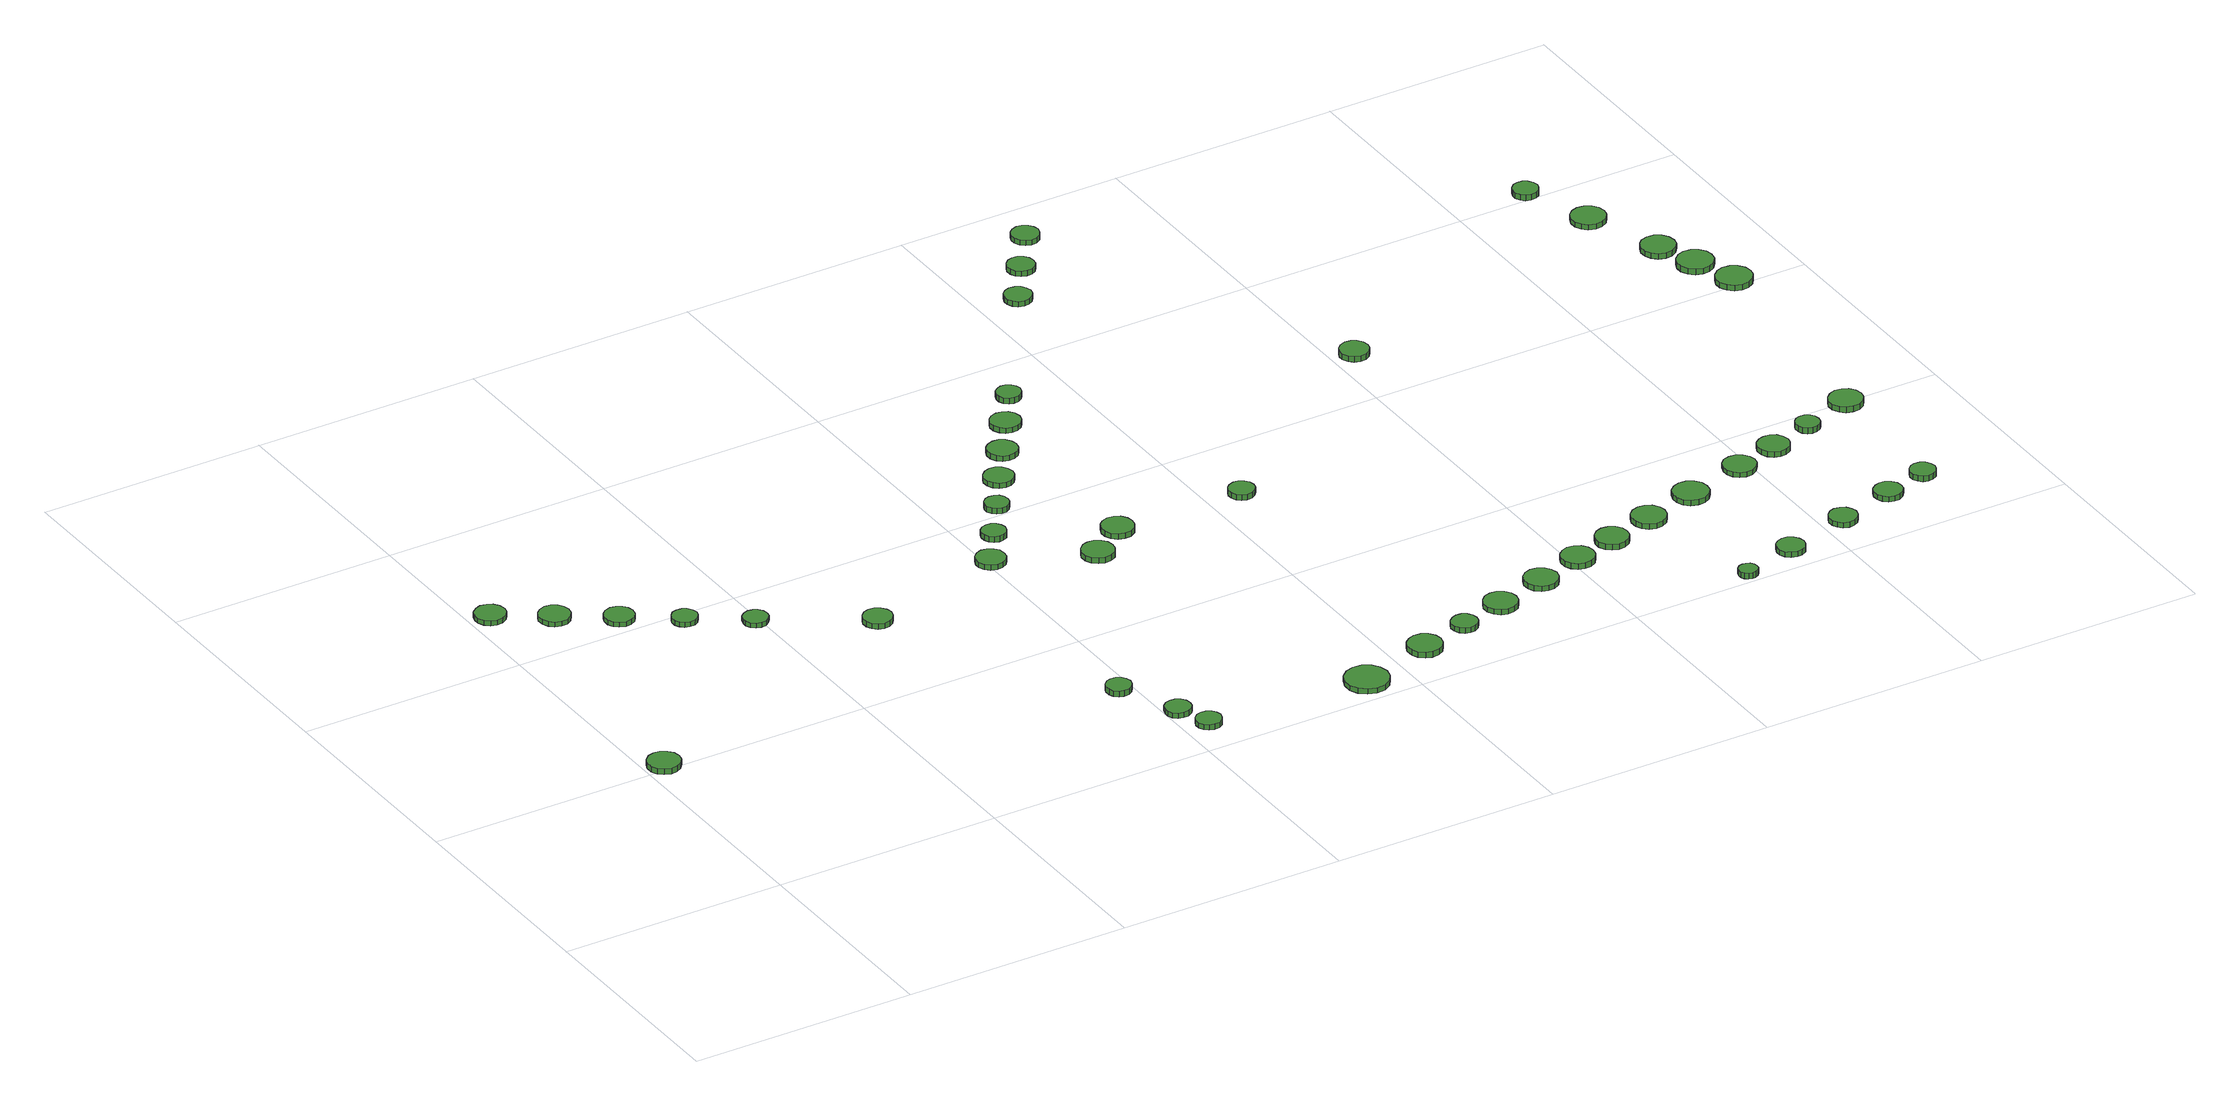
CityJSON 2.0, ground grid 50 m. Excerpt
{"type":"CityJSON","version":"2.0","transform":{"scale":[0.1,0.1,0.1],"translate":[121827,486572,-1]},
"CityObjects":{
"tree1":{"type":"SolitaryVegetationObject","attributes":{"function":"something"},"geometry":[{"type":"MultiSurface","lod":"1","boundaries":[[[0,1,2,3,4,5,6,7,8,9,10,11,12,13,14]],[[15,16,17,18,19,20,21,22,23,24,25,26,27,28,29]],[[0,29,28,1]],[[1,28,27,2]],[[2,27,26,3]],[[3,26,25,4]],[[4,25,24,5]],[[5,24,23,6]],[[6,23,22,7]],[[7,22,21,8]],[[8,21,20,9]],[[9,20,19,10]],[[10,19,18,11]],[[11,18,17,12]],[[12,17,16,13]],[[13,16,15,14]],[[14,15,29,0]]]}]},
"tree2":{"type":"SolitaryVegetationObject","attributes":{"function":"something"},"geometry":[{"type":"MultiSurface","lod":"1","boundaries":[[[30,31,32,33,34,35,36,37,38,39,40,41,42,43,44]],[[45,46,47,48,49,50,51,52,53,54,55,56,57,58,59]],[[30,59,58,31]],[[31,58,57,32]],[[32,57,56,33]],[[33,56,55,34]],[[34,55,54,35]],[[35,54,53,36]],[[36,53,52,37]],[[37,52,51,38]],[[38,51,50,39]],[[39,50,49,40]],[[40,49,48,41]],[[41,48,47,42]],[[42,47,46,43]],[[43,46,45,44]],[[44,45,59,30]]]}]},
"tree3":{"type":"SolitaryVegetationObject","attributes":{"function":"something"},"geometry":[{"type":"MultiSurface","lod":"1","boundaries":[[[60,61,62,63,64,65,66,67,68,69,70,71,72,73,74]],[[75,76,77,78,79,80,81,82,83,84,85,86,87,88,89]],[[60,89,88,61]],[[61,88,87,62]],[[62,87,86,63]],[[63,86,85,64]],[[64,85,84,65]],[[65,84,83,66]],[[66,83,82,67]],[[67,82,81,68]],[[68,81,80,69]],[[69,80,79,70]],[[70,79,78,71]],[[71,78,77,72]],[[72,77,76,73]],[[73,76,75,74]],[[74,75,89,60]]]}]},
"tree4":{"type":"SolitaryVegetationObject","attributes":{"function":"something"},"geometry":[{"type":"MultiSurface","lod":"1","boundaries":[[[90,91,92,93,94,95,96,97,98,99,100,101,102,103,104]],[[105,106,107,108,109,110,111,112,113,114,115,116,117,118,119]],[[90,119,118,91]],[[91,118,117,92]],[[92,117,116,93]],[[93,116,115,94]],[[94,115,114,95]],[[95,114,113,96]],[[96,113,112,97]],[[97,112,111,98]],[[98,111,110,99]],[[99,110,109,100]],[[100,109,108,101]],[[101,108,107,102]],[[102,107,106,103]],[[103,106,105,104]],[[104,105,119,90]]]}]},
"tree5":{"type":"SolitaryVegetationObject","attributes":{"function":"something"},"geometry":[{"type":"MultiSurface","lod":"1","boundaries":[[[120,121,122,123,124,125,126,127,128,129,130,131,132,133,134]],[[135,136,137,138,139,140,141,142,143,144,145,146,147,148,149]],[[120,149,148,121]],[[121,148,147,122]],[[122,147,146,123]],[[123,146,145,124]],[[124,145,144,125]],[[125,144,143,126]],[[126,143,142,127]],[[127,142,141,128]],[[128,141,140,129]],[[129,140,139,130]],[[130,139,138,131]],[[131,138,137,132]],[[132,137,136,133]],[[133,136,135,134]],[[134,135,149,120]]]}]},
"tree6":{"type":"SolitaryVegetationObject","attributes":{"function":"something"},"geometry":[{"type":"MultiSurface","lod":"1","boundaries":[[[150,151,152,153,154,155,156,157,158,159,160,161,162,163,164]],[[165,166,167,168,169,170,171,172,173,174,175,176,177,178,179]],[[150,179,178,151]],[[151,178,177,152]],[[152,177,176,153]],[[153,176,175,154]],[[154,175,174,155]],[[155,174,173,156]],[[156,173,172,157]],[[157,172,171,158]],[[158,171,170,159]],[[159,170,169,160]],[[160,169,168,161]],[[161,168,167,162]],[[162,167,166,163]],[[163,166,165,164]],[[164,165,179,150]]]}]},
"tree7":{"type":"SolitaryVegetationObject","attributes":{"function":"something"},"geometry":[{"type":"MultiSurface","lod":"1","boundaries":[[[180,181,182,183,184,185,186,187,188,189,190,191,192,193,194]],[[195,196,197,198,199,200,201,202,203,204,205,206,207,208,209]],[[180,209,208,181]],[[181,208,207,182]],[[182,207,206,183]],[[183,206,205,184]],[[184,205,204,185]],[[185,204,203,186]],[[186,203,202,187]],[[187,202,201,188]],[[188,201,200,189]],[[189,200,199,190]],[[190,199,198,191]],[[191,198,197,192]],[[192,197,196,193]],[[193,196,195,194]],[[194,195,209,180]]]}]},
"tree8":{"type":"SolitaryVegetationObject","attributes":{"function":"something"},"geometry":[{"type":"MultiSurface","lod":"1","boundaries":[[[210,211,212,213,214,215,216,217,218,219,220,221,222,223,224]],[[225,226,227,228,229,230,231,232,233,234,235,236,237,238,239]],[[210,239,238,211]],[[211,238,237,212]],[[212,237,236,213]],[[213,236,235,214]],[[214,235,234,215]],[[215,234,233,216]],[[216,233,232,217]],[[217,232,231,218]],[[218,231,230,219]],[[219,230,229,220]],[[220,229,228,221]],[[221,228,227,222]],[[222,227,226,223]],[[223,226,225,224]],[[224,225,239,210]]]}]},
"tree9":{"type":"SolitaryVegetationObject","attributes":{"function":"something"},"geometry":[{"type":"MultiSurface","lod":"1","boundaries":[[[240,241,242,243,244,245,246,247,248,249,250,251,252,253,254]],[[255,256,257,258,259,260,261,262,263,264,265,266,267,268,269]],[[240,269,268,241]],[[241,268,267,242]],[[242,267,266,243]],[[243,266,265,244]],[[244,265,264,245]],[[245,264,263,246]],[[246,263,262,247]],[[247,262,261,248]],[[248,261,260,249]],[[249,260,259,250]],[[250,259,258,251]],[[251,258,257,252]],[[252,257,256,253]],[[253,256,255,254]],[[254,255,269,240]]]}]},
"tree10":{"type":"SolitaryVegetationObject","attributes":{"function":"something"},"geometry":[{"type":"MultiSurface","lod":"1","boundaries":[[[270,271,272,273,274,275,276,277,278,279,280,281,282,283,284]],[[285,286,287,288,289,290,291,292,293,294,295,296,297,298,299]],[[270,299,298,271]],[[271,298,297,272]],[[272,297,296,273]],[[273,296,295,274]],[[274,295,294,275]],[[275,294,293,276]],[[276,293,292,277]],[[277,292,291,278]],[[278,291,290,279]],[[279,290,289,280]],[[280,289,288,281]],[[281,288,287,282]],[[282,287,286,283]],[[283,286,285,284]],[[284,285,299,270]]]}]},
"tree11":{"type":"SolitaryVegetationObject","attributes":{"function":"something"},"geometry":[{"type":"MultiSurface","lod":"1","boundaries":[[[300,301,302,303,304,305,306,307,308,309,310,311,312,313,314]],[[315,316,317,318,319,320,321,322,323,324,325,326,327,328,329]],[[300,329,328,301]],[[301,328,327,302]],[[302,327,326,303]],[[303,326,325,304]],[[304,325,324,305]],[[305,324,323,306]],[[306,323,322,307]],[[307,322,321,308]],[[308,321,320,309]],[[309,320,319,310]],[[310,319,318,311]],[[311,318,317,312]],[[312,317,316,313]],[[313,316,315,314]],[[314,315,329,300]]]}]},
"tree12":{"type":"SolitaryVegetationObject","attributes":{"function":"something"},"geometry":[{"type":"MultiSurface","lod":"1","boundaries":[[[330,331,332,333,334,335,336,337,338,339,340,341,342,343,344]],[[345,346,347,348,349,350,351,352,353,354,355,356,357,358,359]],[[330,359,358,331]],[[331,358,357,332]],[[332,357,356,333]],[[333,356,355,334]],[[334,355,354,335]],[[335,354,353,336]],[[336,353,352,337]],[[337,352,351,338]],[[338,351,350,339]],[[339,350,349,340]],[[340,349,348,341]],[[341,348,347,342]],[[342,347,346,343]],[[343,346,345,344]],[[344,345,359,330]]]}]},
"tree13":{"type":"SolitaryVegetationObject","attributes":{"function":"something"},"geometry":[{"type":"MultiSurface","lod":"1","boundaries":[[[360,361,362,363,364,365,366,367,368,369,370,371,372,373,374]],[[375,376,377,378,379,380,381,382,383,384,385,386,387,388,389]],[[360,389,388,361]],[[361,388,387,362]],[[362,387,386,363]],[[363,386,385,364]],[[364,385,384,365]],[[365,384,383,366]],[[366,383,382,367]],[[367,382,381,368]],[[368,381,380,369]],[[369,380,379,370]],[[370,379,378,371]],[[371,378,377,372]],[[372,377,376,373]],[[373,376,375,374]],[[374,375,389,360]]]}]},
"tree14":{"type":"SolitaryVegetationObject","attributes":{"function":"something"},"geometry":[{"type":"MultiSurface","lod":"1","boundaries":[[[390,391,392,393,394,395,396,397,398,399,400,401,402,403,404]],[[405,406,407,408,409,410,411,412,413,414,415,416,417,418,419]],[[390,419,418,391]],[[391,418,417,392]],[[392,417,416,393]],[[393,416,415,394]],[[394,415,414,395]],[[395,414,413,396]],[[396,413,412,397]],[[397,412,411,398]],[[398,411,410,399]],[[399,410,409,400]],[[400,409,408,401]],[[401,408,407,402]],[[402,407,406,403]],[[403,406,405,404]],[[404,405,419,390]]]}]},
"tree15":{"type":"SolitaryVegetationObject","attributes":{"function":"something"},"geometry":[{"type":"MultiSurface","lod":"1","boundaries":[[[420,421,422,423,424,425,426,427,428,429,430,431,432,433,434]],[[435,436,437,438,439,440,441,442,443,444,445,446,447,448,449]],[[420,449,448,421]],[[421,448,447,422]],[[422,447,446,423]],[[423,446,445,424]],[[424,445,444,425]],[[425,444,443,426]],[[426,443,442,427]],[[427,442,441,428]],[[428,441,440,429]],[[429,440,439,430]],[[430,439,438,431]],[[431,438,437,432]],[[432,437,436,433]],[[433,436,435,434]],[[434,435,449,420]]]}]},
"tree16":{"type":"SolitaryVegetationObject","attributes":{"function":"something"},"geometry":[{"type":"MultiSurface","lod":"1","boundaries":[[[450,451,452,453,454,455,456,457,458,459,460,461,462,463,464]],[[465,466,467,468,469,470,471,472,473,474,475,476,477,478,479]],[[450,479,478,451]],[[451,478,477,452]],[[452,477,476,453]],[[453,476,475,454]],[[454,475,474,455]],[[455,474,473,456]],[[456,473,472,457]],[[457,472,471,458]],[[458,471,470,459]],[[459,470,469,460]],[[460,469,468,461]],[[461,468,467,462]],[[462,467,466,463]],[[463,466,465,464]],[[464,465,479,450]]]}]},
"tree17":{"type":"SolitaryVegetationObject","attributes":{"function":"something"},"geometry":[{"type":"MultiSurface","lod":"1","boundaries":[[[480,481,482,483,484,485,486,487,488,489,490,491,492,493,494]],[[495,496,497,498,499,500,501,502,503,504,505,506,507,508,509]],[[480,509,508,481]],[[481,508,507,482]],[[482,507,506,483]],[[483,506,505,484]],[[484,505,504,485]],[[485,504,503,486]],[[486,503,502,487]],[[487,502,501,488]],[[488,501,500,489]],[[489,500,499,490]],[[490,499,498,491]],[[491,498,497,492]],[[492,497,496,493]],[[493,496,495,494]],[[494,495,509,480]]]}]},
"tree18":{"type":"SolitaryVegetationObject","attributes":{"function":"something"},"geometry":[{"type":"MultiSurface","lod":"1","boundaries":[[[510,511,512,513,514,515,516,517,518,519,520,521,522,523,524]],[[525,526,527,528,529,530,531,532,533,534,535,536,537,538,539]],[[510,539,538,511]],[[511,538,537,512]],[[512,537,536,513]],[[513,536,535,514]],[[514,535,534,515]],[[515,534,533,516]],[[516,533,532,517]],[[517,532,531,518]],[[518,531,530,519]],[[519,530,529,520]],[[520,529,528,521]],[[521,528,527,522]],[[522,527,526,523]],[[523,526,525,524]],[[524,525,539,510]]]}]},
"tree19":{"type":"SolitaryVegetationObject","attributes":{"function":"something"},"geometry":[{"type":"MultiSurface","lod":"1","boundaries":[[[540,541,542,543,544,545,546,547,548,549,550,551,552,553,554]],[[555,556,557,558,559,560,561,562,563,564,565,566,567,568,569]],[[540,569,568,541]],[[541,568,567,542]],[[542,567,566,543]],[[543,566,565,544]],[[544,565,564,545]],[[545,564,563,546]],[[546,563,562,547]],[[547,562,561,548]],[[548,561,560,549]],[[549,560,559,550]],[[550,559,558,551]],[[551,558,557,552]],[[552,557,556,553]],[[553,556,555,554]],[[554,555,569,540]]]}]},
"tree20":{"type":"SolitaryVegetationObject","attributes":{"function":"something"},"geometry":[{"type":"MultiSurface","lod":"1","boundaries":[[[570,571,572,573,574,575,576,577,578,579,580,581,582,583,584]],[[585,586,587,588,589,590,591,592,593,594,595,596,597,598,599]],[[570,599,598,571]],[[571,598,597,572]],[[572,597,596,573]],[[573,596,595,574]],[[574,595,594,575]],[[575,594,593,576]],[[576,593,592,577]],[[577,592,591,578]],[[578,591,590,579]],[[579,590,589,580]],[[580,589,588,581]],[[581,588,587,582]],[[582,587,586,583]],[[583,586,585,584]],[[584,585,599,570]]]}]},
"tree21":{"type":"SolitaryVegetationObject","attributes":{"function":"something"},"geometry":[{"type":"MultiSurface","lod":"1","boundaries":[[[600,601,602,603,604,605,606,607,608,609,610,611,612,613,614]],[[615,616,617,618,619,620,621,622,623,624,625,626,627,628,629]],[[600,629,628,601]],[[601,628,627,602]],[[602,627,626,603]],[[603,626,625,604]],[[604,625,624,605]],[[605,624,623,606]],[[606,623,622,607]],[[607,622,621,608]],[[608,621,620,609]],[[609,620,619,610]],[[610,619,618,611]],[[611,618,617,612]],[[612,617,616,613]],[[613,616,615,614]],[[614,615,629,600]]]}]},
"tree22":{"type":"SolitaryVegetationObject","attributes":{"function":"something"},"geometry":[{"type":"MultiSurface","lod":"1","boundaries":[[[630,631,632,633,634,635,636,637,638,639,640,641,642,643,644]],[[645,646,647,648,649,650,651,652,653,654,655,656,657,658,659]],[[630,659,658,631]],[[631,658,657,632]],[[632,657,656,633]],[[633,656,655,634]],[[634,655,654,635]],[[635,654,653,636]],[[636,653,652,637]],[[637,652,651,638]],[[638,651,650,639]],[[639,650,649,640]],[[640,649,648,641]],[[641,648,647,642]],[[642,647,646,643]],[[643,646,645,644]],[[644,645,659,630]]]}]},
"tree23":{"type":"SolitaryVegetationObject","attributes":{"function":"something"},"geometry":[{"type":"MultiSurface","lod":"1","boundaries":[[[660,661,662,663,664,665,666,667,668,669,670,671,672,673,674]],[[675,676,677,678,679,680,681,682,683,684,685,686,687,688,689]],[[660,689,688,661]],[[661,688,687,662]],[[662,687,686,663]],[[663,686,685,664]],[[664,685,684,665]],[[665,684,683,666]],[[666,683,682,667]],[[667,682,681,668]],[[668,681,680,669]],[[669,680,679,670]],[[670,679,678,671]],[[671,678,677,672]],[[672,677,676,673]],[[673,676,675,674]],[[674,675,689,660]]]}]},
"tree24":{"type":"SolitaryVegetationObject","attributes":{"function":"something"},"geometry":[{"type":"MultiSurface","lod":"1","boundaries":[[[690,691,692,693,694,695,696,697,698,699,700,701,702,703,704]],[[705,706,707,708,709,710,711,712,713,714,715,716,717,718,719]],[[690,719,718,691]],[[691,718,717,692]],[[692,717,716,693]],[[693,716,715,694]],[[694,715,714,695]],[[695,714,713,696]],[[696,713,712,697]],[[697,712,711,698]],[[698,711,710,699]],[[699,710,709,700]],[[700,709,708,701]],[[701,708,707,702]],[[702,707,706,703]],[[703,706,705,704]],[[704,705,719,690]]]}]},
"tree25":{"type":"SolitaryVegetationObject","attributes":{"function":"something"},"geometry":[{"type":"MultiSurface","lod":"1","boundaries":[[[720,721,722,723,724,725,726,727,728,729,730,731,732,733,734]],[[735,736,737,738,739,740,741,742,743,744,745,746,747,748,749]],[[720,749,748,721]],[[721,748,747,722]],[[722,747,746,723]],[[723,746,745,724]],[[724,745,744,725]],[[725,744,743,726]],[[726,743,742,727]],[[727,742,741,728]],[[728,741,740,729]],[[729,740,739,730]],[[730,739,738,731]],[[731,738,737,732]],[[732,737,736,733]],[[733,736,735,734]],[[734,735,749,720]]]}]},
"tree26":{"type":"SolitaryVegetationObject","attributes":{"function":"something"},"geometry":[{"type":"MultiSurface","lod":"1","boundaries":[[[750,751,752,753,754,755,756,757,758,759,760,761,762,763,764]],[[765,766,767,768,769,770,771,772,773,774,775,776,777,778,779]],[[750,779,778,751]],[[751,778,777,752]],[[752,777,776,753]],[[753,776,775,754]],[[754,775,774,755]],[[755,774,773,756]],[[756,773,772,757]],[[757,772,771,758]],[[758,771,770,759]],[[759,770,769,760]],[[760,769,768,761]],[[761,768,767,762]],[[762,767,766,763]],[[763,766,765,764]],[[764,765,779,750]]]}]},
"tree27":{"type":"SolitaryVegetationObject","attributes":{"function":"something"},"geometry":[{"type":"MultiSurface","lod":"1","boundaries":[[[780,781,782,783,784,785,786,787,788,789,790,791,792,793,794]],[[795,796,797,798,799,800,801,802,803,804,805,806,807,808,809]],[[780,809,808,781]],[[781,808,807,782]],[[782,807,806,783]],[[783,806,805,784]],[[784,805,804,785]],[[785,804,803,786]],[[786,803,802,787]],[[787,802,801,788]],[[788,801,800,789]],[[789,800,799,790]],[[790,799,798,791]],[[791,798,797,792]],[[792,797,796,793]],[[793,796,795,794]],[[794,795,809,780]]]}]},
"tree28":{"type":"SolitaryVegetationObject","attributes":{"function":"something"},"geometry":[{"type":"MultiSurface","lod":"1","boundaries":[[[810,811,812,813,814,815,816,817,818,819,820,821,822,823,824]],[[825,826,827,828,829,830,831,832,833,834,835,836,837,838,839]],[[810,839,838,811]],[[811,838,837,812]],[[812,837,836,813]],[[813,836,835,814]],[[814,835,834,815]],[[815,834,833,816]],[[816,833,832,817]],[[817,832,831,818]],[[818,831,830,819]],[[819,830,829,820]],[[820,829,828,821]],[[821,828,827,822]],[[822,827,826,823]],[[823,826,825,824]],[[824,825,839,810]]]}]},
"tree29":{"type":"SolitaryVegetationObject","attributes":{"function":"something"},"geometry":[{"type":"MultiSurface","lod":"1","boundaries":[[[840,841,842,843,844,845,846,847,848,849,850,851,852,853,854]],[[855,856,857,858,859,860,861,862,863,864,865,866,867,868,869]],[[840,869,868,841]],[[841,868,867,842]],[[842,867,866,843]],[[843,866,865,844]],[[844,865,864,845]],[[845,864,863,846]],[[846,863,862,847]],[[847,862,861,848]],[[848,861,860,849]],[[849,860,859,850]],[[850,859,858,851]],[[851,858,857,852]],[[852,857,856,853]],[[853,856,855,854]],[[854,855,869,840]]]}]},
"tree30":{"type":"SolitaryVegetationObject","attributes":{"function":"something"},"geometry":[{"type":"MultiSurface","lod":"1","boundaries":[[[870,871,872,873,874,875,876,877,878,879,880,881,882,883,884]],[[885,886,887,888,889,890,891,892,893,894,895,896,897,898,899]],[[870,899,898,871]],[[871,898,897,872]],[[872,897,896,873]],[[873,896,895,874]],[[874,895,894,875]],[[875,894,893,876]],[[876,893,892,877]],[[877,892,891,878]],[[878,891,890,879]],[[879,890,889,880]],[[880,889,888,881]],[[881,888,887,882]],[[882,887,886,883]],[[883,886,885,884]],[[884,885,899,870]]]}]},
"tree31":{"type":"SolitaryVegetationObject","attributes":{"function":"something"},"geometry":[{"type":"MultiSurface","lod":"1","boundaries":[[[900,901,902,903,904,905,906,907,908,909,910,911,912,913,914]],[[915,916,917,918,919,920,921,922,923,924,925,926,927,928,929]],[[900,929,928,901]],[[901,928,927,902]],[[902,927,926,903]],[[903,926,925,904]],[[904,925,924,905]],[[905,924,923,906]],[[906,923,922,907]],[[907,922,921,908]],[[908,921,920,909]],[[909,920,919,910]],[[910,919,918,911]],[[911,918,917,912]],[[912,917,916,913]],[[913,916,915,914]],[[914,915,929,900]]]}]},
"tree32":{"type":"SolitaryVegetationObject","attributes":{"function":"something"},"geometry":[{"type":"MultiSurface","lod":"1","boundaries":[[[930,931,932,933,934,935,936,937,938,939,940,941,942,943,944]],[[945,946,947,948,949,950,951,952,953,954,955,956,957,958,959]],[[930,959,958,931]],[[931,958,957,932]],[[932,957,956,933]],[[933,956,955,934]],[[934,955,954,935]],[[935,954,953,936]],[[936,953,952,937]],[[937,952,951,938]],[[938,951,950,939]],[[939,950,949,940]],[[940,949,948,941]],[[941,948,947,942]],[[942,947,946,943]],[[943,946,945,944]],[[944,945,959,930]]]}]},
"tree33":{"type":"SolitaryVegetationObject","attributes":{"function":"something"},"geometry":[{"type":"MultiSurface","lod":"1","boundaries":[[[960,961,962,963,964,965,966,967,968,969,970,971,972,973,974]],[[975,976,977,978,979,980,981,982,983,984,985,986,987,988,989]],[[960,989,988,961]],[[961,988,987,962]],[[962,987,986,963]],[[963,986,985,964]],[[964,985,984,965]],[[965,984,983,966]],[[966,983,982,967]],[[967,982,981,968]],[[968,981,980,969]],[[969,980,979,970]],[[970,979,978,971]],[[971,978,977,972]],[[972,977,976,973]],[[973,976,975,974]],[[974,975,989,960]]]}]},
"tree34":{"type":"SolitaryVegetationObject","attributes":{"function":"something"},"geometry":[{"type":"MultiSurface","lod":"1","boundaries":[[[990,991,992,993,994,995,996,997,998,999,1000,1001,1002,1003,1004]],[[1005,1006,1007,1008,1009,1010,1011,1012,1013,1014,1015,1016,1017,1018,1019]],[[990,1019,1018,991]],[[991,1018,1017,992]],[[992,1017,1016,993]],[[993,1016,1015,994]],[[994,1015,1014,995]],[[995,1014,1013,996]],[[996,1013,1012,997]],[[997,1012,1011,998]],[[998,1011,1010,999]],[[999,1010,1009,1000]],[[1000,1009,1008,1001]],[[1001,1008,1007,1002]],[[1002,1007,1006,1003]],[[1003,1006,1005,1004]],[[1004,1005,1019,990]]]}]},
"tree35":{"type":"SolitaryVegetationObject","attributes":{"function":"something"},"geometry":[{"type":"MultiSurface","lod":"1","boundaries":[[[1020,1021,1022,1023,1024,1025,1026,1027,1028,1029,1030,1031,1032,1033,1034]],[[1035,1036,1037,1038,1039,1040,1041,1042,1043,1044,1045,1046,1047,1048,1049]],[[1020,1049,1048,1021]],[[1021,1048,1047,1022]],[[1022,1047,1046,1023]],[[1023,1046,1045,1024]],[[1024,1045,1044,1025]],[[1025,1044,1043,1026]],[[1026,1043,1042,1027]],[[1027,1042,1041,1028]],[[1028,1041,1040,1029]],[[1029,1040,1039,1030]],[[1030,1039,1038,1031]],[[1031,1038,1037,1032]],[[1032,1037,1036,1033]],[[1033,1036,1035,1034]],[[1034,1035,1049,1020]]]}]},
"tree36":{"type":"SolitaryVegetationObject","attributes":{"function":"something"},"geometry":[{"type":"MultiSurface","lod":"1","boundaries":[[[1050,1051,1052,1053,1054,1055,1056,1057,1058,1059,1060,1061,1062,1063,1064]],[[1065,1066,1067,1068,1069,1070,1071,1072,1073,1074,1075,1076,1077,1078,1079]],[[1050,1079,1078,1051]],[[1051,1078,1077,1052]],[[1052,1077,1076,1053]],[[1053,1076,1075,1054]],[[1054,1075,1074,1055]],[[1055,1074,1073,1056]],[[1056,1073,1072,1057]],[[1057,1072,1071,1058]],[[1058,1071,1070,1059]],[[1059,1070,1069,1060]],[[1060,1069,1068,1061]],[[1061,1068,1067,1062]],[[1062,1067,1066,1063]],[[1063,1066,1065,1064]],[[1064,1065,1079,1050]]]}]},
"tree37":{"type":"SolitaryVegetationObject","attributes":{"function":"something"},"geometry":[{"type":"MultiSurface","lod":"1","boundaries":[[[1080,1081,1082,1083,1084,1085,1086,1087,1088,1089,1090,1091,1092,1093,1094]],[[1095,1096,1097,1098,1099,1100,1101,1102,1103,1104,1105,1106,1107,1108,1109]],[[1080,1109,1108,1081]],[[1081,1108,1107,1082]],[[1082,1107,1106,1083]],[[1083,1106,1105,1084]],[[1084,1105,1104,1085]],[[1085,1104,1103,1086]],[[1086,1103,1102,1087]],[[1087,1102,1101,1088]],[[1088,1101,1100,1089]],[[1089,1100,1099,1090]],[[1090,1099,1098,1091]],[[1091,1098,1097,1092]],[[1092,1097,1096,1093]],[[1093,1096,1095,1094]],[[1094,1095,1109,1080]]]}]},
"tree38":{"type":"SolitaryVegetationObject","attributes":{"function":"something"},"geometry":[{"type":"MultiSurface","lod":"1","boundaries":[[[1110,1111,1112,1113,1114,1115,1116,1117,1118,1119,1120,1121,1122,1123,1124]],[[1125,1126,1127,1128,1129,1130,1131,1132,1133,1134,1135,1136,1137,1138,1139]],[[1110,1139,1138,1111]],[[1111,1138,1137,1112]],[[1112,1137,1136,1113]],[[1113,1136,1135,1114]],[[1114,1135,1134,1115]],[[1115,1134,1133,1116]],[[1116,1133,1132,1117]],[[1117,1132,1131,1118]],[[1118,1131,1130,1119]],[[1119,1130,1129,1120]],[[1120,1129,1128,1121]],[[1121,1128,1127,1122]],[[1122,1127,1126,1123]],[[1123,1126,1125,1124]],[[1124,1125,1139,1110]]]}]},
"tree39":{"type":"SolitaryVegetationObject","attributes":{"function":"something"},"geometry":[{"type":"MultiSurface","lod":"1","boundaries":[[[1140,1141,1142,1143,1144,1145,1146,1147,1148,1149,1150,1151,1152,1153,1154]],[[1155,1156,1157,1158,1159,1160,1161,1162,1163,1164,1165,1166,1167,1168,1169]],[[1140,1169,1168,1141]],[[1141,1168,1167,1142]],[[1142,1167,1166,1143]],[[1143,1166,1165,1144]],[[1144,1165,1164,1145]],[[1145,1164,1163,1146]],[[1146,1163,1162,1147]],[[1147,1162,1161,1148]],[[1148,1161,1160,1149]],[[1149,1160,1159,1150]],[[1150,1159,1158,1151]],[[1151,1158,1157,1152]],[[1152,1157,1156,1153]],[[1153,1156,1155,1154]],[[1154,1155,1169,1140]]]}]},
"tree40":{"type":"SolitaryVegetationObject","attributes":{"function":"something"},"geometry":[{"type":"MultiSurface","lod":"1","boundaries":[[[1170,1171,1172,1173,1174,1175,1176,1177,1178,1179,1180,1181,1182,1183,1184]],[[1185,1186,1187,1188,1189,1190,1191,1192,1193,1194,1195,1196,1197,1198,1199]],[[1170,1199,1198,1171]],[[1171,1198,1197,1172]],[[1172,1197,1196,1173]],[[1173,1196,1195,1174]],[[1174,1195,1194,1175]],[[1175,1194,1193,1176]],[[1176,1193,1192,1177]],[[1177,1192,1191,1178]],[[1178,1191,1190,1179]],[[1179,1190,1189,1180]],[[1180,1189,1188,1181]],[[1181,1188,1187,1182]],[[1182,1187,1186,1183]],[[1183,1186,1185,1184]],[[1184,1185,1199,1170]]]}]},
"tree41":{"type":"SolitaryVegetationObject","attributes":{"function":"something"},"geometry":[{"type":"MultiSurface","lod":"1","boundaries":[[[1200,1201,1202,1203,1204,1205,1206,1207,1208,1209,1210,1211,1212,1213,1214]],[[1215,1216,1217,1218,1219,1220,1221,1222,1223,1224,1225,1226,1227,1228,1229]],[[1200,1229,1228,1201]],[[1201,1228,1227,1202]],[[1202,1227,1226,1203]],[[1203,1226,1225,1204]],[[1204,1225,1224,1205]],[[1205,1224,1223,1206]],[[1206,1223,1222,1207]],[[1207,1222,1221,1208]],[[1208,1221,1220,1209]],[[1209,1220,1219,1210]],[[1210,1219,1218,1211]],[[1211,1218,1217,1212]],[[1212,1217,1216,1213]],[[1213,1216,1215,1214]],[[1214,1215,1229,1200]]]}]},
"tree42":{"type":"SolitaryVegetationObject","attributes":{"function":"something"},"geometry":[{"type":"MultiSurface","lod":"1","boundaries":[[[1230,1231,1232,1233,1234,1235,1236,1237,1238,1239,1240,1241,1242,1243,1244]],[[1245,1246,1247,1248,1249,1250,1251,1252,1253,1254,1255,1256,1257,1258,1259]],[[1230,1259,1258,1231]],[[1231,1258,1257,1232]],[[1232,1257,1256,1233]],[[1233,1256,1255,1234]],[[1234,1255,1254,1235]],[[1235,1254,1253,1236]],[[1236,1253,1252,1237]],[[1237,1252,1251,1238]],[[1238,1251,1250,1239]],[[1239,1250,1249,1240]],[[1240,1249,1248,1241]],[[1241,1248,1247,1242]],[[1242,1247,1246,1243]],[[1243,1246,1245,1244]],[[1244,1245,1259,1230]]]}]},
"tree43":{"type":"SolitaryVegetationObject","attributes":{"function":"something"},"geometry":[{"type":"MultiSurface","lod":"1","boundaries":[[[1260,1261,1262,1263,1264,1265,1266,1267,1268,1269,1270,1271,1272,1273,1274]],[[1275,1276,1277,1278,1279,1280,1281,1282,1283,1284,1285,1286,1287,1288,1289]],[[1260,1289,1288,1261]],[[1261,1288,1287,1262]],[[1262,1287,1286,1263]],[[1263,1286,1285,1264]],[[1264,1285,1284,1265]],[[1265,1284,1283,1266]],[[1266,1283,1282,1267]],[[1267,1282,1281,1268]],[[1268,1281,1280,1269]],[[1269,1280,1279,1270]],[[1270,1279,1278,1271]],[[1271,1278,1277,1272]],[[1272,1277,1276,1273]],[[1273,1276,1275,1274]],[[1274,1275,1289,1260]]]}]},
"tree44":{"type":"SolitaryVegetationObject","attributes":{"function":"something"},"geometry":[{"type":"MultiSurface","lod":"1","boundaries":[[[1290,1291,1292,1293,1294,1295,1296,1297,1298,1299,1300,1301,1302,1303,1304]],[[1305,1306,1307,1308,1309,1310,1311,1312,1313,1314,1315,1316,1317,1318,1319]],[[1290,1319,1318,1291]],[[1291,1318,1317,1292]],[[1292,1317,1316,1293]],[[1293,1316,1315,1294]],[[1294,1315,1314,1295]],[[1295,1314,1313,1296]],[[1296,1313,1312,1297]],[[1297,1312,1311,1298]],[[1298,1311,1310,1299]],[[1299,1310,1309,1300]],[[1300,1309,1308,1301]],[[1301,1308,1307,1302]],[[1302,1307,1306,1303]],[[1303,1306,1305,1304]],[[1304,1305,1319,1290]]]}]},
"tree45":{"type":"SolitaryVegetationObject","attributes":{"function":"something"},"geometry":[{"type":"MultiSurface","lod":"1","boundaries":[[[1320,1321,1322,1323,1324,1325,1326,1327,1328,1329,1330,1331,1332,1333,1334]],[[1335,1336,1337,1338,1339,1340,1341,1342,1343,1344,1345,1346,1347,1348,1349]],[[1320,1349,1348,1321]],[[1321,1348,1347,1322]],[[1322,1347,1346,1323]],[[1323,1346,1345,1324]],[[1324,1345,1344,1325]],[[1325,1344,1343,1326]],[[1326,1343,1342,1327]],[[1327,1342,1341,1328]],[[1328,1341,1340,1329]],[[1329,1340,1339,1330]],[[1330,1339,1338,1331]],[[1331,1338,1337,1332]],[[1332,1337,1336,1333]],[[1333,1336,1335,1334]],[[1334,1335,1349,1320]]]}]},
"tree46":{"type":"SolitaryVegetationObject","attributes":{"function":"something"},"geometry":[{"type":"MultiSurface","lod":"1","boundaries":[[[1350,1351,1352,1353,1354,1355,1356,1357,1358,1359,1360,1361,1362,1363,1364]],[[1365,1366,1367,1368,1369,1370,1371,1372,1373,1374,1375,1376,1377,1378,1379]],[[1350,1379,1378,1351]],[[1351,1378,1377,1352]],[[1352,1377,1376,1353]],[[1353,1376,1375,1354]],[[1354,1375,1374,1355]],[[1355,1374,1373,1356]],[[1356,1373,1372,1357]],[[1357,1372,1371,1358]],[[1358,1371,1370,1359]],[[1359,1370,1369,1360]],[[1360,1369,1368,1361]],[[1361,1368,1367,1362]],[[1362,1367,1366,1363]],[[1363,1366,1365,1364]],[[1364,1365,1379,1350]]]}]},
"tree47":{"type":"SolitaryVegetationObject","attributes":{"function":"something"},"geometry":[{"type":"MultiSurface","lod":"1","boundaries":[[[1380,1381,1382,1383,1384,1385,1386,1387,1388,1389,1390,1391,1392,1393,1394]],[[1395,1396,1397,1398,1399,1400,1401,1402,1403,1404,1405,1406,1407,1408,1409]],[[1380,1409,1408,1381]],[[1381,1408,1407,1382]],[[1382,1407,1406,1383]],[[1383,1406,1405,1384]],[[1384,1405,1404,1385]],[[1385,1404,1403,1386]],[[1386,1403,1402,1387]],[[1387,1402,1401,1388]],[[1388,1401,1400,1389]],[[1389,1400,1399,1390]],[[1390,1399,1398,1391]],[[1391,1398,1397,1392]],[[1392,1397,1396,1393]],[[1393,1396,1395,1394]],[[1394,1395,1409,1380]]]}]}
},
"vertices":[
[70,502,28],[67,517,28],[58,528,28],[45,536,28],[31,537,28],[17,533,28],[6,523,28],[0,510,28],[0,495,28],[6,482,28],[17,472,28],[31,467,28],[45,469,28],[58,476,28],[67,488,28],[67,488,15],[58,476,15],[45,469,15],[31,467,15],[17,472,15],[6,482,15],[0,495,15],[0,510,15],[6,523,15],[17,533,15],[31,537,15],[45,536,15],[58,528,15],[67,517,15],[70,502,15],
[78,1185,19],[75,1199,19],[67,1210,19],[55,1217,19],[41,1219,19],[28,1214,19],[17,1205,19],[12,1192,19],[12,1179,19],[17,1166,19],[28,1157,19],[41,1152,19],[55,1154,19],[67,1161,19],[75,1172,19],[75,1172,8],[67,1161,8],[55,1154,8],[41,1152,8],[28,1157,8],[17,1166,8],[12,1179,8],[12,1192,8],[17,1205,8],[28,1214,8],[41,1219,8],[55,1217,8],[67,1210,8],[75,1199,8],[78,1185,8],
[186,1116,19],[183,1130,19],[175,1141,19],[163,1148,19],[149,1150,19],[135,1145,19],[125,1136,19],[119,1123,19],[119,1109,19],[125,1096,19],[135,1086,19],[149,1082,19],[163,1083,19],[175,1090,19],[183,1102,19],[183,1102,8],[175,1090,8],[163,1083,8],[149,1082,8],[135,1086,8],[125,1096,8],[119,1109,8],[119,1123,8],[125,1136,8],[135,1145,8],[149,1150,8],[163,1148,8],[175,1141,8],[183,1130,8],[186,1116,8],
[293,1046,19],[290,1059,19],[282,1070,19],[271,1076,19],[258,1078,19],[245,1074,19],[235,1065,19],[230,1053,19],[230,1039,19],[235,1027,19],[245,1019,19],[258,1014,19],[271,1016,19],[282,1022,19],[290,1033,19],[290,1033,8],[282,1022,8],[271,1016,8],[258,1014,8],[245,1019,8],[235,1027,8],[230,1039,8],[230,1053,8],[235,1065,8],[245,1074,8],[258,1078,8],[271,1076,8],[282,1070,8],[290,1059,8],[293,1046,8],
[398,974,19],[395,985,19],[388,995,19],[379,1000,19],[367,1001,19],[356,998,19],[348,990,19],[343,980,19],[343,968,19],[348,958,19],[356,950,19],[367,947,19],[379,948,19],[388,954,19],[395,963,19],[395,963,8],[388,954,8],[379,948,8],[367,947,8],[356,950,8],[348,958,8],[343,968,8],[343,980,8],[348,990,8],[356,998,8],[367,1001,8],[379,1000,8],[388,995,8],[395,985,8],[398,974,8],
[516,898,19],[514,909,19],[507,918,19],[498,923,19],[487,925,19],[476,921,19],[467,914,19],[463,903,19],[463,892,19],[467,882,19],[476,874,19],[487,871,19],[498,872,19],[507,878,19],[514,887,19],[514,887,8],[507,878,8],[498,872,8],[487,871,8],[476,874,8],[467,882,8],[463,892,8],[463,903,8],[467,914,8],[476,921,8],[487,925,8],[498,923,8],[507,918,8],[514,909,8],[516,898,8],
[724,763,26],[721,776,26],[713,786,26],[702,793,26],[689,794,26],[676,790,26],[667,781,26],[661,769,26],[661,756,26],[667,744,26],[676,735,26],[689,731,26],[702,733,26],[713,739,26],[721,750,26],[721,750,14],[713,739,14],[702,733,14],[689,731,14],[676,735,14],[667,744,14],[661,756,14],[661,769,14],[667,781,14],[676,790,14],[689,794,14],[702,793,14],[713,786,14],[721,776,14],[724,763,14],
[987,277,32],[984,288,32],[978,297,32],[968,303,32],[956,304,32],[946,301,32],[937,293,32],[933,283,32],[933,271,32],[937,261,32],[946,253,32],[956,250,32],[968,251,32],[978,257,32],[984,266,32],[984,266,19],[978,257,19],[968,251,19],[956,250,19],[946,253,19],[937,261,19],[933,271,19],[933,283,19],[937,293,19],[946,301,19],[956,304,19],[968,303,19],[978,297,19],[984,288,19],[987,277,19],
[1047,147,29],[1045,159,29],[1038,168,29],[1028,174,29],[1016,175,29],[1005,172,29],[996,164,29],[992,153,29],[992,142,29],[996,131,29],[1005,123,29],[1016,120,29],[1028,121,29],[1038,127,29],[1045,136,29],[1045,136,17],[1038,127,17],[1028,121,17],[1016,120,17],[1005,123,17],[996,131,17],[992,142,17],[992,153,17],[996,164,17],[1005,172,17],[1016,175,17],[1028,174,17],[1038,168,17],[1045,159,17],[1047,147,17],
[1075,75,30],[1072,86,30],[1066,95,30],[1056,101,30],[1044,102,30],[1033,99,30],[1025,91,30],[1020,81,30],[1020,69,30],[1025,59,30],[1033,51,30],[1044,48,30],[1056,49,30],[1066,55,30],[1072,64,30],[1072,64,18],[1066,55,18],[1056,49,18],[1044,48,18],[1033,51,18],[1025,59,18],[1020,69,18],[1020,81,18],[1025,91,18],[1033,99,18],[1044,102,18],[1056,101,18],[1066,95,18],[1072,86,18],[1075,75,18],
[1033,837,29],[1031,851,29],[1023,861,29],[1011,868,29],[998,870,29],[985,865,29],[975,856,29],[970,844,29],[970,831,29],[975,819,29],[985,810,29],[998,805,29],[1011,807,29],[1023,813,29],[1031,824,29],[1031,824,17],[1023,813,17],[1011,807,17],[998,805,17],[985,810,17],[975,819,17],[970,831,17],[970,844,17],[975,856,17],[985,865,17],[998,870,17],[1011,868,17],[1023,861,17],[1031,851,17],[1033,837,17],
[1089,926,27],[1086,937,27],[1080,946,27],[1071,951,27],[1060,952,27],[1049,949,27],[1041,942,27],[1037,932,27],[1037,921,27],[1041,911,27],[1049,903,27],[1060,900,27],[1071,901,27],[1080,906,27],[1086,915,27],[1086,915,14],[1080,906,14],[1071,901,14],[1060,900,14],[1049,903,14],[1041,911,14],[1037,921,14],[1037,932,14],[1041,942,14],[1049,949,14],[1060,952,14],[1071,951,14],[1080,946,14],[1086,937,14],[1089,926,14],
[1452,57,23],[1448,76,23],[1437,92,23],[1420,102,23],[1400,104,23],[1382,98,23],[1367,85,23],[1359,67,23],[1359,47,23],[1367,29,23],[1382,16,23],[1400,10,23],[1420,12,23],[1437,22,23],[1448,38,23],[1448,38,11],[1437,22,11],[1420,12,11],[1400,10,11],[1382,16,11],[1367,29,11],[1359,47,11],[1359,67,11],[1367,85,11],[1382,98,11],[1400,104,11],[1420,102,11],[1437,92,11],[1448,76,11],[1452,57,11],
[1233,749,31],[1230,764,31],[1222,775,31],[1209,783,31],[1194,784,31],[1181,780,31],[1170,770,31],[1164,757,31],[1164,742,31],[1170,729,31],[1181,719,31],[1194,714,31],[1209,716,31],[1222,723,31],[1230,735,31],[1230,735,18],[1222,723,18],[1209,716,18],[1194,714,18],[1181,719,18],[1170,729,18],[1164,742,18],[1164,757,18],[1170,770,18],[1181,780,18],[1194,784,18],[1209,783,18],[1222,775,18],[1230,764,18],[1233,749,18],
[1153,1021,24],[1151,1032,24],[1145,1041,24],[1135,1046,24],[1124,1047,24],[1114,1044,24],[1106,1037,24],[1101,1027,24],[1101,1016,24],[1106,1006,24],[1114,999,24],[1124,995,24],[1135,996,24],[1145,1002,24],[1151,1011,24],[1151,1011,11],[1145,1002,11],[1135,996,11],[1124,995,11],[1114,999,11],[1106,1006,11],[1101,1016,11],[1101,1027,11],[1106,1037,11],[1114,1044,11],[1124,1047,11],[1135,1046,11],[1145,1041,11],[1151,1032,11],[1153,1021,11],
[1219,1111,22],[1216,1124,22],[1208,1135,22],[1197,1142,22],[1184,1143,22],[1171,1139,22],[1161,1130,22],[1155,1118,22],[1155,1104,22],[1161,1092,22],[1171,1083,22],[1184,1079,22],[1197,1080,22],[1208,1087,22],[1216,1098,22],[1216,1098,10],[1208,1087,10],[1197,1080,10],[1184,1079,10],[1171,1083,10],[1161,1092,10],[1155,1104,10],[1155,1118,10],[1161,1130,10],[1171,1139,10],[1184,1143,10],[1197,1142,10],[1208,1135,10],[1216,1124,10],[1219,1111,10],
[1315,809,31],[1312,823,31],[1304,835,31],[1291,842,31],[1277,844,31],[1263,839,31],[1252,830,31],[1246,816,31],[1246,802,31],[1252,788,31],[1263,778,31],[1277,774,31],[1291,775,31],[1304,783,31],[1312,795,31],[1312,795,19],[1304,783,19],[1291,775,19],[1277,774,19],[1263,778,19],[1252,788,19],[1246,802,19],[1246,816,19],[1252,830,19],[1263,839,19],[1277,844,19],[1291,842,19],[1304,835,19],[1312,823,19],[1315,809,19],
[1282,1201,20],[1279,1214,20],[1271,1225,20],[1260,1232,20],[1246,1233,20],[1233,1229,20],[1223,1220,20],[1217,1208,20],[1217,1194,20],[1223,1181,20],[1233,1172,20],[1246,1168,20],[1260,1170,20],[1271,1176,20],[1279,1187,20],[1279,1187,8],[1271,1176,8],[1260,1170,8],[1246,1168,8],[1233,1172,8],[1223,1181,8],[1217,1194,8],[1217,1208,8],[1223,1220,8],[1233,1229,8],[1246,1233,8],[1260,1232,8],[1271,1225,8],[1279,1214,8],[1282,1201,8],
[1614,117,18],[1611,132,18],[1602,145,18],[1589,152,18],[1573,154,18],[1559,149,18],[1547,139,18],[1541,125,18],[1541,109,18],[1547,95,18],[1559,85,18],[1573,80,18],[1589,82,18],[1602,89,18],[1611,102,18],[1611,102,5],[1602,89,5],[1589,82,5],[1573,80,5],[1559,85,5],[1547,95,5],[1541,109,5],[1541,125,5],[1547,139,5],[1559,149,5],[1573,154,5],[1589,152,5],[1602,145,5],[1611,132,5],[1614,117,5],
[1344,1290,20],[1341,1304,20],[1333,1315,20],[1321,1321,20],[1308,1323,20],[1295,1319,20],[1285,1310,20],[1279,1297,20],[1279,1284,20],[1285,1271,20],[1295,1262,20],[1308,1258,20],[1321,1259,20],[1333,1266,20],[1341,1277,20],[1341,1277,8],[1333,1266,8],[1321,1259,8],[1308,1258,8],[1295,1262,8],[1285,1271,8],[1279,1284,8],[1279,1297,8],[1285,1310,8],[1295,1319,8],[1308,1323,8],[1321,1321,8],[1333,1315,8],[1341,1304,8],[1344,1290,8],
[1718,151,17],[1716,162,17],[1709,172,17],[1699,178,17],[1687,179,17],[1676,175,17],[1667,167,17],[1662,157,17],[1662,145,17],[1667,134,17],[1676,126,17],[1687,123,17],[1699,124,17],[1709,130,17],[1716,139,17],[1716,139,5],[1709,130,5],[1699,124,5],[1687,123,5],[1676,126,5],[1667,134,5],[1662,145,5],[1662,157,5],[1667,167,5],[1676,175,5],[1687,179,5],[1699,178,5],[1709,172,5],[1716,162,5],[1718,151,5],
[1401,1381,20],[1398,1392,20],[1392,1401,20],[1382,1407,20],[1371,1408,20],[1361,1404,20],[1352,1397,20],[1348,1387,20],[1348,1376,20],[1352,1366,20],[1361,1358,20],[1371,1355,20],[1382,1356,20],[1392,1362,20],[1398,1370,20],[1398,1370,7],[1392,1362,7],[1382,1356,7],[1371,1355,7],[1361,1358,7],[1352,1366,7],[1348,1376,7],[1348,1387,7],[1352,1397,7],[1361,1404,7],[1371,1408,7],[1382,1407,7],[1392,1401,7],[1398,1392,7],[1401,1381,7],
[1599,811,26],[1597,823,26],[1590,832,26],[1580,838,26],[1568,839,26],[1557,835,26],[1549,828,26],[1544,817,26],[1544,806,26],[1549,795,26],[1557,787,26],[1568,784,26],[1580,785,26],[1590,791,26],[1597,800,26],[1597,800,13],[1590,791,13],[1580,785,13],[1568,784,13],[1557,787,13],[1549,795,13],[1544,806,13],[1544,817,13],[1549,828,13],[1557,835,13],[1568,839,13],[1580,838,13],[1590,832,13],[1597,823,13],[1599,811,13],
[1829,181,17],[1826,196,17],[1817,208,17],[1804,216,17],[1789,217,17],[1775,213,17],[1764,203,17],[1757,189,17],[1757,174,17],[1764,160,17],[1775,150,17],[1789,145,17],[1804,147,17],[1817,154,17],[1826,166,17],[1826,166,5],[1817,154,5],[1804,147,5],[1789,145,5],[1775,150,5],[1764,160,5],[1757,174,5],[1757,189,5],[1764,203,5],[1775,213,5],[1789,217,5],[1804,216,5],[1817,208,5],[1826,196,5],[1829,181,5],
[1946,217,17],[1942,232,17],[1934,244,17],[1920,252,17],[1905,254,17],[1891,249,17],[1879,239,17],[1873,225,17],[1873,210,17],[1879,196,17],[1891,185,17],[1905,181,17],[1920,182,17],[1934,190,17],[1942,202,17],[1942,202,5],[1934,190,5],[1920,182,5],[1905,181,5],[1891,185,5],[1879,196,5],[1873,210,5],[1873,225,5],[1879,239,5],[1891,249,5],[1905,254,5],[1920,252,5],[1934,244,5],[1942,232,5],[1946,217,5],
[2052,252,18],[2049,267,18],[2040,279,18],[2027,286,18],[2012,288,18],[1998,283,18],[1987,273,18],[1981,260,18],[1981,245,18],[1987,231,18],[1998,221,18],[2012,216,18],[2027,218,18],[2040,225,18],[2049,238,18],[2049,238,5],[2040,225,5],[2027,218,5],[2012,216,5],[1998,221,5],[1987,231,5],[1981,245,5],[1981,260,5],[1987,273,5],[1998,283,5],[2012,288,5],[2027,286,5],[2040,279,5],[2049,267,5],[2052,252,5],
[1618,1697,19],[1615,1709,19],[1608,1719,19],[1597,1725,19],[1585,1727,19],[1573,1723,19],[1564,1715,19],[1559,1703,19],[1559,1691,19],[1564,1679,19],[1573,1671,19],[1585,1667,19],[1597,1669,19],[1608,1675,19],[1615,1685,19],[1615,1685,7],[1608,1675,7],[1597,1669,7],[1585,1667,7],[1573,1671,7],[1564,1679,7],[1559,1691,7],[1559,1703,7],[1564,1715,7],[1573,1723,7],[1585,1727,7],[1597,1725,7],[1608,1719,7],[1615,1709,7],[1618,1697,7],
[1683,1794,19],[1681,1806,19],[1674,1816,19],[1663,1823,19],[1651,1824,19],[1639,1820,19],[1630,1812,19],[1625,1801,19],[1625,1788,19],[1630,1777,19],[1639,1769,19],[1651,1765,19],[1663,1766,19],[1674,1772,19],[1681,1782,19],[1681,1782,7],[1674,1772,7],[1663,1766,7],[1651,1765,7],[1639,1769,7],[1630,1777,7],[1625,1788,7],[1625,1801,7],[1630,1812,7],[1639,1820,7],[1651,1824,7],[1663,1823,7],[1674,1816,7],[1681,1806,7],[1683,1794,7],
[2149,280,18],[2146,295,18],[2137,307,18],[2124,314,18],[2109,316,18],[2095,311,18],[2084,301,18],[2078,288,18],[2078,273,18],[2084,259,18],[2095,250,18],[2109,245,18],[2124,247,18],[2137,254,18],[2146,266,18],[2146,266,5],[2137,254,5],[2124,247,5],[2109,245,5],[2095,250,5],[2084,259,5],[2078,273,5],[2078,288,5],[2084,301,5],[2095,311,5],[2109,316,5],[2124,314,5],[2137,307,5],[2146,295,5],[2149,280,5],
[2299,30,18],[2298,38,18],[2293,45,18],[2285,49,18],[2277,50,18],[2269,48,18],[2262,42,18],[2259,34,18],[2259,26,18],[2262,18,18],[2269,12,18],[2277,10,18],[2285,11,18],[2293,15,18],[2298,22,18],[2298,22,5],[2293,15,5],[2285,11,5],[2277,10,5],[2269,12,5],[2262,18,5],[2259,26,5],[2259,34,5],[2262,42,5],[2269,48,5],[2277,50,5],[2285,49,5],[2293,45,5],[2298,38,5],[2299,30,5],
[1754,1893,19],[1751,1905,19],[1744,1915,19],[1733,1922,19],[1721,1923,19],[1709,1919,19],[1700,1911,19],[1695,1899,19],[1695,1887,19],[1700,1875,19],[1709,1867,19],[1721,1863,19],[1733,1864,19],[1744,1871,19],[1751,1881,19],[1751,1881,7],[1744,1871,7],[1733,1864,7],[1721,1863,7],[1709,1867,7],[1700,1875,7],[1695,1887,7],[1695,1899,7],[1700,1911,7],[1709,1919,7],[1721,1923,7],[1733,1922,7],[1744,1915,7],[1751,1905,7],[1754,1893,7],
[2256,313,17],[2253,328,17],[2244,341,17],[2230,348,17],[2215,350,17],[2200,345,17],[2189,335,17],[2183,321,17],[2183,305,17],[2189,291,17],[2200,281,17],[2215,276,17],[2230,278,17],[2244,285,17],[2253,298,17],[2253,298,5],[2244,285,5],[2230,278,5],[2215,276,5],[2200,281,5],[2189,291,5],[2183,305,5],[2183,321,5],[2189,335,5],[2200,345,5],[2215,350,5],[2230,348,5],[2244,341,5],[2253,328,5],[2256,313,5],
[2080,1163,22],[2077,1176,22],[2069,1187,22],[2058,1193,22],[2045,1195,22],[2032,1190,22],[2023,1182,22],[2017,1170,22],[2017,1157,22],[2023,1145,22],[2032,1136,22],[2045,1132,22],[2058,1133,22],[2069,1140,22],[2077,1150,22],[2077,1150,9],[2069,1140,9],[2058,1133,9],[2045,1132,9],[2032,1136,9],[2023,1145,9],[2017,1157,9],[2017,1170,9],[2023,1182,9],[2032,1190,9],[2045,1195,9],[2058,1193,9],[2069,1187,9],[2077,1176,9],[2080,1163,9],
[2430,65,18],[2427,77,18],[2420,87,18],[2409,94,18],[2397,95,18],[2385,91,18],[2375,83,18],[2370,71,18],[2370,58,18],[2375,47,18],[2385,39,18],[2397,35,18],[2409,36,18],[2420,42,18],[2427,52,18],[2427,52,6],[2420,42,6],[2409,36,6],[2397,35,6],[2385,39,6],[2375,47,6],[2370,58,6],[2370,71,6],[2375,83,6],[2385,91,6],[2397,95,6],[2409,94,6],[2420,87,6],[2427,77,6],[2430,65,6],
[2377,349,17],[2374,365,17],[2364,378,17],[2350,386,17],[2334,387,17],[2319,382,17],[2307,372,17],[2301,357,17],[2301,341,17],[2307,326,17],[2319,316,17],[2334,311,17],[2350,312,17],[2364,320,17],[2374,333,17],[2374,333,5],[2364,320,5],[2350,312,5],[2334,311,5],[2319,316,5],[2307,326,5],[2301,341,5],[2301,357,5],[2307,372,5],[2319,382,5],[2334,387,5],[2350,386,5],[2364,378,5],[2374,365,5],[2377,349,5],
[2580,111,17],[2577,123,17],[2570,133,17],[2559,139,17],[2546,141,17],[2534,137,17],[2525,128,17],[2520,117,17],[2520,104,17],[2525,93,17],[2534,84,17],[2546,80,17],[2559,82,17],[2570,88,17],[2577,98,17],[2577,98,5],[2570,88,5],[2559,82,5],[2546,80,5],[2534,84,5],[2525,93,5],[2520,104,5],[2520,117,5],[2525,128,5],[2534,137,5],[2546,141,5],[2559,139,5],[2570,133,5],[2577,123,5],[2580,111,5],
[2512,388,17],[2509,402,17],[2500,414,17],[2487,422,17],[2472,423,17],[2458,419,17],[2448,409,17],[2442,395,17],[2442,381,17],[2448,367,17],[2458,357,17],[2472,353,17],[2487,354,17],[2500,362,17],[2509,374,17],[2509,374,6],[2500,362,6],[2487,354,6],[2472,353,6],[2458,357,6],[2448,367,6],[2442,381,6],[2442,395,6],[2448,409,6],[2458,419,6],[2472,423,6],[2487,422,6],[2500,414,6],[2509,402,6],[2512,388,6],
[2608,417,19],[2605,431,19],[2597,443,19],[2584,450,19],[2570,451,19],[2557,447,19],[2546,438,19],[2540,425,19],[2540,410,19],[2546,397,19],[2557,388,19],[2570,384,19],[2584,385,19],[2597,392,19],[2605,404,19],[2605,404,7],[2597,392,7],[2584,385,7],[2570,384,7],[2557,388,7],[2546,397,7],[2540,410,7],[2540,425,7],[2546,438,7],[2557,447,7],[2570,451,7],[2584,450,7],[2597,443,7],[2605,431,7],[2608,417,7],
[2709,150,17],[2707,162,17],[2699,172,17],[2688,179,17],[2676,180,17],[2664,176,17],[2654,168,17],[2649,156,17],[2649,143,17],[2654,132,17],[2664,123,17],[2676,120,17],[2688,121,17],[2699,127,17],[2707,137,17],[2707,137,5],[2699,127,5],[2688,121,5],[2676,120,5],[2664,123,5],[2654,132,5],[2649,143,5],[2649,156,5],[2654,168,5],[2664,176,5],[2676,180,5],[2688,179,5],[2699,172,5],[2707,162,5],[2709,150,5],
[2698,449,23],[2696,460,23],[2690,468,23],[2680,474,23],[2669,475,23],[2659,472,23],[2651,464,23],[2647,455,23],[2647,444,23],[2651,434,23],[2659,427,23],[2669,423,23],[2680,424,23],[2690,430,23],[2696,438,23],[2696,438,10],[2690,430,10],[2680,424,10],[2669,423,10],[2659,427,10],[2651,434,10],[2647,444,10],[2647,455,10],[2651,464,10],[2659,472,10],[2669,475,10],[2680,474,10],[2690,468,10],[2696,460,10],[2698,449,10],
[2805,179,18],[2802,190,18],[2796,200,18],[2786,205,18],[2774,207,18],[2763,203,18],[2755,195,18],[2750,185,18],[2750,173,18],[2755,163,18],[2763,155,18],[2774,152,18],[2786,153,18],[2796,159,18],[2802,168,18],[2802,168,5],[2796,159,5],[2786,153,5],[2774,152,5],[2763,155,5],[2755,163,5],[2750,173,5],[2750,185,5],[2755,195,5],[2763,203,5],[2774,207,5],[2786,205,5],[2796,200,5],[2802,190,5],[2805,179,5],
[2818,483,27],[2815,498,27],[2806,510,27],[2793,517,27],[2778,519,27],[2764,514,27],[2753,504,27],[2746,490,27],[2746,475,27],[2753,461,27],[2764,451,27],[2778,447,27],[2793,448,27],[2806,456,27],[2815,468,27],[2815,468,14],[2806,456,14],[2793,448,14],[2778,447,14],[2764,451,14],[2753,461,14],[2746,475,14],[2746,490,14],[2753,504,14],[2764,514,14],[2778,519,14],[2793,517,14],[2806,510,14],[2815,498,14],[2818,483,14],
[2688,1512,27],[2685,1523,27],[2678,1532,27],[2669,1538,27],[2657,1539,27],[2646,1536,27],[2638,1528,27],[2633,1517,27],[2633,1506,27],[2638,1496,27],[2646,1488,27],[2657,1484,27],[2669,1486,27],[2678,1491,27],[2685,1501,27],[2685,1501,14],[2678,1491,14],[2669,1486,14],[2657,1484,14],[2646,1488,14],[2638,1496,14],[2633,1506,14],[2633,1517,14],[2638,1528,14],[2646,1536,14],[2657,1539,14],[2669,1538,14],[2678,1532,14],[2685,1523,14],[2688,1512,14],
[2750,1358,26],[2747,1373,26],[2738,1385,26],[2724,1393,26],[2709,1395,26],[2694,1390,26],[2683,1380,26],[2677,1366,26],[2677,1350,26],[2683,1336,26],[2694,1326,26],[2709,1321,26],[2724,1323,26],[2738,1330,26],[2747,1343,26],[2747,1343,14],[2738,1330,14],[2724,1323,14],[2709,1321,14],[2694,1326,14],[2683,1336,14],[2677,1350,14],[2677,1366,14],[2683,1380,14],[2694,1390,14],[2709,1395,14],[2724,1393,14],[2738,1385,14],[2747,1373,14],[2750,1358,14],
[2810,1188,26],[2807,1203,26],[2798,1216,26],[2785,1224,26],[2769,1225,26],[2754,1221,26],[2743,1210,26],[2737,1196,26],[2737,1181,26],[2743,1167,26],[2754,1156,26],[2769,1151,26],[2785,1153,26],[2798,1161,26],[2807,1173,26],[2807,1173,14],[2798,1161,14],[2785,1153,14],[2769,1151,14],[2754,1156,14],[2743,1167,14],[2737,1181,14],[2737,1196,14],[2743,1210,14],[2754,1221,14],[2769,1225,14],[2785,1224,14],[2798,1216,14],[2807,1203,14],[2810,1188,14],
[2844,1099,27],[2841,1115,27],[2831,1128,27],[2817,1136,27],[2801,1138,27],[2786,1133,27],[2774,1122,27],[2767,1107,27],[2767,1091,27],[2774,1076,27],[2786,1066,27],[2801,1061,27],[2817,1062,27],[2831,1070,27],[2841,1083,27],[2841,1083,14],[2831,1070,14],[2817,1062,14],[2801,1061,14],[2786,1066,14],[2774,1076,14],[2767,1091,14],[2767,1107,14],[2774,1122,14],[2786,1133,14],[2801,1138,14],[2817,1136,14],[2831,1128,14],[2841,1115,14],[2844,1099,14],
[2878,1005,27],[2875,1021,27],[2865,1034,27],[2851,1042,27],[2835,1044,27],[2820,1039,27],[2808,1028,27],[2801,1013,27],[2801,997,27],[2808,983,27],[2820,972,27],[2835,967,27],[2851,969,27],[2865,977,27],[2875,990,27],[2875,990,14],[2865,977,14],[2851,969,14],[2835,967,14],[2820,972,14],[2808,983,14],[2801,997,14],[2801,1013,14],[2808,1028,14],[2820,1039,14],[2835,1044,14],[2851,1042,14],[2865,1034,14],[2875,1021,14],[2878,1005,14]
]}
